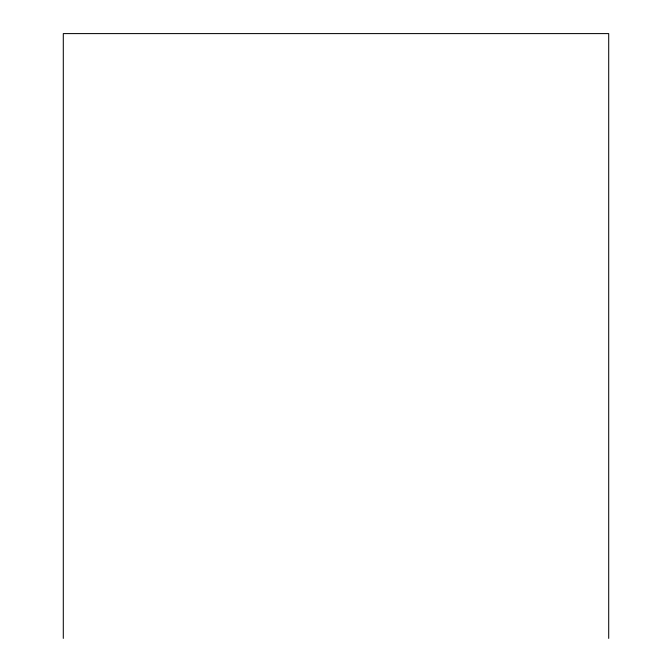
<?xml version="1.0" encoding="UTF-8"?>
<svg xmlns="http://www.w3.org/2000/svg" width="672" height="672" viewBox="0 0 672 672"><rect width="100%" height="100%" fill="white"/><g stroke="black" fill="none" stroke-linecap="round" stroke-linejoin="round"><path stroke-width="1.01" d="M608.706 638.4L608.706 33.6L63.294 33.6L63.294 638.4"/></g></svg>
